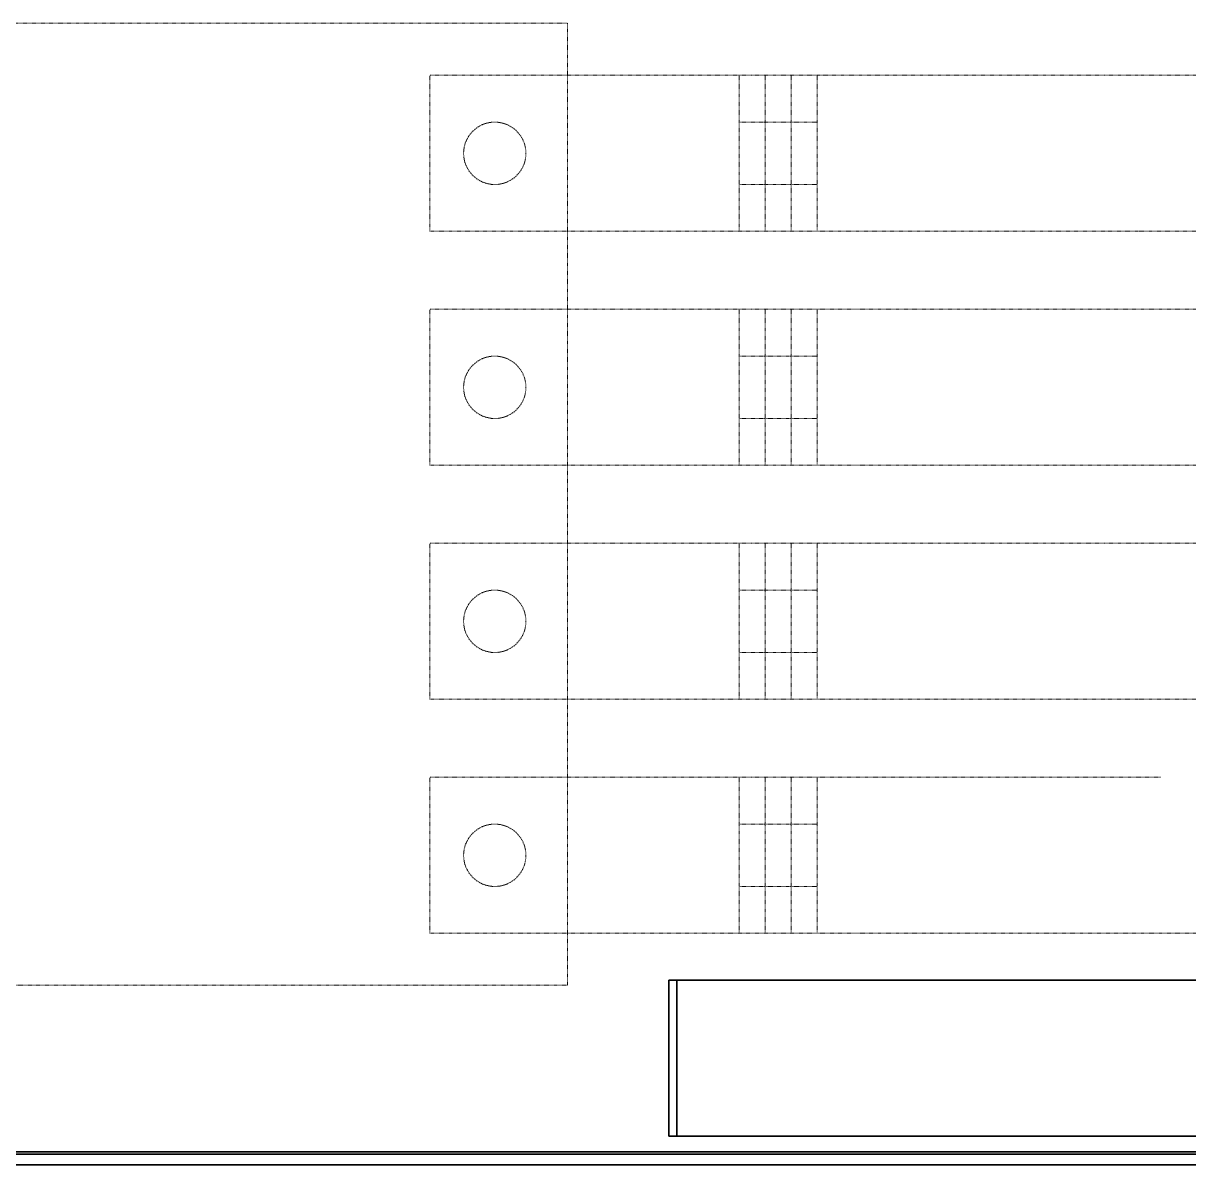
# Model space of a CAD drawing. Header units: millimetres. Extents: x -116965 to 323937, y 291661 to 566926.
# Drawn here: x -13176.3 to -12952.1, y 302810.1 to 303029.6 of the extents above; entities that cross this region are included whole.
import ezdxf

# ---------------------------------------------------------------- set-up
doc = ezdxf.new("R2010")
doc.units = ezdxf.units.MM
doc.linetypes.add('DASHED', pattern=[0.75, 0.5, -0.25])
doc.layers.add('Hidden Edges(Schneider)', color=7, linetype='DASHED', lineweight=18)
doc.layers.add('Visible Edges(Schneider)', color=7, linetype='Continuous', lineweight=35)

msp = doc.modelspace()

# ---------------------------------------------------------------- linework, layer by layer
at = {"layer": 'Hidden Edges(Schneider)', "ltscale": 0.139436}
for p, q in [((-13326.573145, 303029.591998), (-13071.573145, 303029.591998)), ((-13071.573145, 302844.591998), (-13326.573145, 302844.591998))]:
    msp.add_line(p, q, dxfattribs=at)
at = {"layer": 'Hidden Edges(Schneider)', "ltscale": 0.142813}
msp.add_line((-13071.573145, 303029.591998), (-13071.573145, 302844.591998), dxfattribs=at)
at = {"layer": 'Hidden Edges(Schneider)', "ltscale": 0.131234}
for p, q in [((-13098.073145, 302989.591998), (-13098.073145, 303019.591998)), ((-13038.573145, 302989.591998), (-13038.573145, 303019.591998)), ((-13033.573145, 302989.591998), (-13033.573145, 303019.591998)), ((-13028.573145, 302989.591998), (-13028.573145, 303019.591998)), ((-13023.573145, 302989.591998), (-13023.573145, 303019.591998)), ((-13098.073145, 302944.591998), (-13098.073145, 302974.591998)), ((-13038.573145, 302944.591998), (-13038.573145, 302974.591998)), ((-13033.573145, 302944.591998), (-13033.573145, 302974.591998)), ((-13028.573145, 302944.591998), (-13028.573145, 302974.591998)), ((-13023.573145, 302944.591998), (-13023.573145, 302974.591998)), ((-13098.073145, 302899.591998), (-13098.073145, 302929.591998)), ((-13038.573145, 302899.591998), (-13038.573145, 302929.591998)), ((-13033.573145, 302899.591998), (-13033.573145, 302929.591998)), ((-13028.573145, 302899.591998), (-13028.573145, 302929.591998)), ((-13023.573145, 302899.591998), (-13023.573145, 302929.591998)), ((-13098.073145, 302854.591998), (-13098.073145, 302884.591998)), ((-13038.573145, 302854.591998), (-13038.573145, 302884.591998)), ((-13033.573145, 302854.591998), (-13033.573145, 302884.591998)), ((-13028.573145, 302854.591998), (-13028.573145, 302884.591998)), ((-13023.573145, 302854.591998), (-13023.573145, 302884.591998))]:
    msp.add_line(p, q, dxfattribs=at)
at = {"layer": 'Hidden Edges(Schneider)', "ltscale": 0.135608}
for p, q in [((-13036.073145, 303019.591998), (-13098.073145, 303019.591998)), ((-13098.073145, 302989.591998), (-13036.073145, 302989.591998)), ((-13036.073145, 302974.591998), (-13098.073145, 302974.591998)), ((-13098.073145, 302944.591998), (-13036.073145, 302944.591998)), ((-13036.073145, 302929.591998), (-13098.073145, 302929.591998)), ((-13098.073145, 302899.591998), (-13036.073145, 302899.591998)), ((-13036.073145, 302884.591998), (-13098.073145, 302884.591998)), ((-13098.073145, 302854.591998), (-13036.073145, 302854.591998))]:
    msp.add_line(p, q, dxfattribs=at)
at = {"layer": 'Hidden Edges(Schneider)', "ltscale": 0.128838}
for p, q in [((-13036.073145, 303019.591998), (-13023.573145, 303019.591998)), ((-13023.573145, 302989.591998), (-13036.073145, 302989.591998)), ((-13036.073145, 302974.591998), (-13023.573145, 302974.591998)), ((-13023.573145, 302944.591998), (-13036.073145, 302944.591998)), ((-13036.073145, 302929.591998), (-13023.573145, 302929.591998)), ((-13023.573145, 302899.591998), (-13036.073145, 302899.591998)), ((-13036.073145, 302884.591998), (-13023.573145, 302884.591998)), ((-13023.573145, 302854.591998), (-13036.073145, 302854.591998))]:
    msp.add_line(p, q, dxfattribs=at)
at = {"layer": 'Hidden Edges(Schneider)', "ltscale": 0.020189}
for p, q in [((-13022.568336, 303019.591998), (-13023.573145, 303019.591998)), ((-13023.573145, 302989.591998), (-13022.568336, 302989.591998)), ((-13022.568336, 302929.591998), (-13023.573145, 302929.591998)), ((-13023.573145, 302899.591998), (-13022.568336, 302899.591998))]:
    msp.add_line(p, q, dxfattribs=at)
at = {"layer": 'Hidden Edges(Schneider)', "ltscale": 0.142458}
for p, q in [((-12968.291857, 303019.591998), (-13022.568336, 303019.591998)), ((-13022.568336, 302989.591998), (-12968.291857, 302989.591998)), ((-12968.291857, 302929.591998), (-13022.568336, 302929.591998)), ((-13022.568336, 302899.591998), (-12968.291857, 302899.591998))]:
    msp.add_line(p, q, dxfattribs=at)
at = {"layer": 'Hidden Edges(Schneider)', "ltscale": 0.040479}
for p, q in [((-12961.796666, 303019.591998), (-12968.291857, 303019.591998)), ((-12968.291857, 302989.591998), (-12961.796666, 302989.591998)), ((-12961.796666, 302929.591998), (-12968.291857, 302929.591998)), ((-12968.291857, 302899.591998), (-12961.796666, 302899.591998))]:
    msp.add_line(p, q, dxfattribs=at)
at = {"layer": 'Hidden Edges(Schneider)', "ltscale": 0.13804}
for p, q in [((-12835.573145, 303019.591998), (-12961.796666, 303019.591998)), ((-12961.796666, 302989.591998), (-12835.573145, 302989.591998)), ((-12835.573145, 302929.591998), (-12961.796666, 302929.591998)), ((-12961.796666, 302899.591998), (-12835.573145, 302899.591998))]:
    msp.add_line(p, q, dxfattribs=at)
at = {"layer": 'Hidden Edges(Schneider)', "ltscale": 0.025733}
for p, q in [((-13038.573145, 303010.591998), (-13033.573145, 303010.591998)), ((-13028.573145, 303010.591998), (-13033.573145, 303010.591998)), ((-13028.573145, 303010.591998), (-13023.573145, 303010.591998)), ((-13038.573145, 302998.591998), (-13033.573145, 302998.591998)), ((-13028.573145, 302998.591998), (-13033.573145, 302998.591998)), ((-13028.573145, 302998.591998), (-13023.573145, 302998.591998)), ((-13038.573145, 302965.591998), (-13033.573145, 302965.591998)), ((-13033.573145, 302965.591998), (-13028.573145, 302965.591998)), ((-13028.573145, 302965.591998), (-13023.573145, 302965.591998)), ((-13038.573145, 302953.591998), (-13033.573145, 302953.591998)), ((-13033.573145, 302953.591998), (-13028.573145, 302953.591998)), ((-13028.573145, 302953.591998), (-13023.573145, 302953.591998)), ((-13038.573145, 302920.591998), (-13033.573145, 302920.591998)), ((-13028.573145, 302920.591998), (-13033.573145, 302920.591998)), ((-13028.573145, 302920.591998), (-13023.573145, 302920.591998)), ((-13038.573145, 302908.591998), (-13033.573145, 302908.591998)), ((-13028.573145, 302908.591998), (-13033.573145, 302908.591998)), ((-13028.573145, 302908.591998), (-13023.573145, 302908.591998)), ((-13038.573145, 302875.591998), (-13033.573145, 302875.591998)), ((-13033.573145, 302875.591998), (-13028.573145, 302875.591998)), ((-13028.573145, 302875.591998), (-13023.573145, 302875.591998)), ((-13038.573145, 302863.591998), (-13033.573145, 302863.591998)), ((-13033.573145, 302863.591998), (-13028.573145, 302863.591998)), ((-13028.573145, 302863.591998), (-13023.573145, 302863.591998))]:
    msp.add_line(p, q, dxfattribs=at)
at = {"layer": 'Hidden Edges(Schneider)', "ltscale": 0.060768}
for p, q in [((-13016.073145, 302974.591998), (-13023.573145, 302974.591998)), ((-13023.573145, 302944.591998), (-13016.073145, 302944.591998)), ((-13016.073145, 302884.591998), (-13023.573145, 302884.591998)), ((-13023.573145, 302854.591998), (-13016.073145, 302854.591998))]:
    msp.add_line(p, q, dxfattribs=at)
at = {"layer": 'Hidden Edges(Schneider)', "ltscale": 0.139339}
for p, q in [((-12835.573145, 302974.591998), (-13016.073145, 302974.591998)), ((-13016.073145, 302944.591998), (-12835.573145, 302944.591998)), ((-13016.073145, 302854.591998), (-12835.573145, 302854.591998))]:
    msp.add_line(p, q, dxfattribs=at)
at = {"layer": 'Hidden Edges(Schneider)', "ltscale": 0.153806}
msp.add_line((-12957.473145, 302884.591998), (-13016.073145, 302884.591998), dxfattribs=at)
at = {"layer": 'Hidden Edges(Schneider)', "ltscale": 0.164913}
for centre in [(-13085.573145, 303004.591998), (-13085.573145, 302959.591998), (-13085.573145, 302914.591998), (-13085.573145, 302869.591998)]:
    msp.add_circle(centre, 6, dxfattribs=at)
at = {"layer": 'Visible Edges(Schneider)'}
for p, q in [((-13050.57743, 302845.591998), (-13052.073145, 302845.591998)), ((-13052.073145, 302815.591998), (-13052.073145, 302845.591998)), ((-13050.57743, 302845.591998), (-12868.56886, 302845.591998)), ((-13050.57743, 302815.591998), (-13050.57743, 302845.591998)), ((-13052.073145, 302815.591998), (-13050.57743, 302815.591998)), ((-12868.56886, 302815.591998), (-13050.57743, 302815.591998)), ((-12864.073145, 302812.591998), (-13534.073145, 302812.591998)), ((-12899.073145, 302812.091998), (-13452.414833, 302812.091998)), ((-12899.073145, 302810.091998), (-13453.573145, 302810.091998))]:
    msp.add_line(p, q, dxfattribs=at)

doc.saveas('drawing.dxf')
